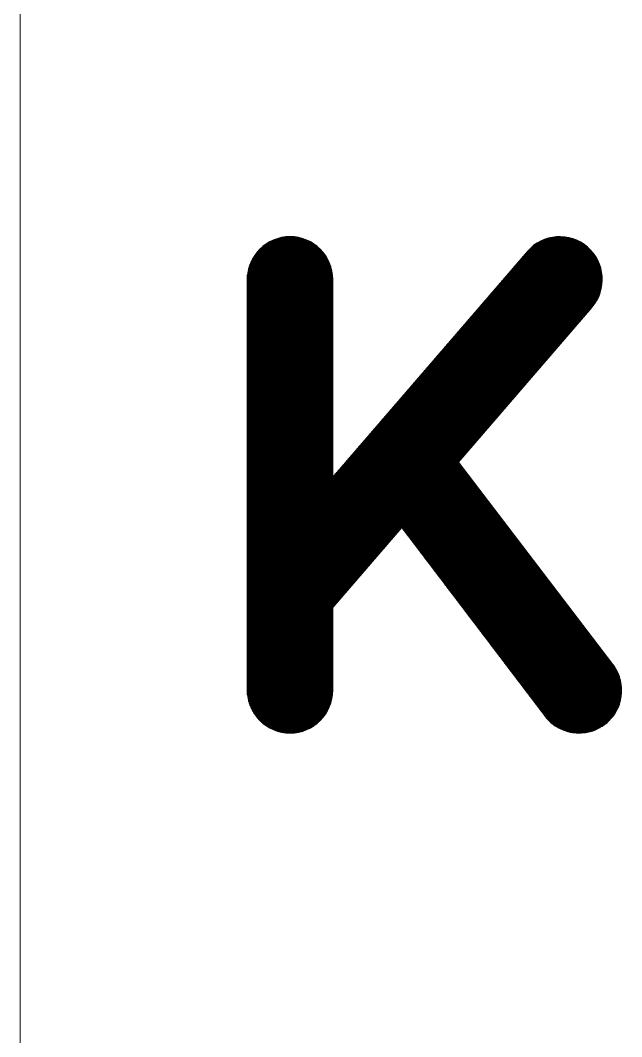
# Model space of a CAD drawing. Header units: inches. Extents: x 947 to 1788, y 0 to 594.
# Drawn here: x 1613.54 to 1621.61, y 95.41 to 109.04 of the extents above; entities that cross this region are included whole.
import ezdxf

# ---------------------------------------------------------------- set-up
doc = ezdxf.new("R2010")
doc.units = ezdxf.units.IN
doc.header["$MEASUREMENT"] = 0
doc.layers.add('BG 0 -1', color=7, linetype='Continuous')
doc.layers.add('BG ÇÑ±¹Áö¿ª³\xad¹æ±â¼úÁÖ½ÄÈ¸»ç CI', color=7, linetype='Continuous')

msp = doc.modelspace()

# ---------------------------------------------------------------- linework, layer by layer
at = {"layer": 'BG 0 -1', "color": 7, "linetype": 'Continuous', "lineweight": 9}
msp.add_line((1613.543, 210.377), (1613.543, 18.107), dxfattribs=at)
at = {"layer": 'BG ÇÑ±¹Áö¿ª³\xad¹æ±â¼úÁÖ½ÄÈ¸»ç CI', "color": 242, "linetype": 'Continuous', "lineweight": 25, "true_color": 0xd51c29}
for p, q in [((1616.854, 99.571), (1616.854, 106.046)), ((1616.864, 106.052), (1617.461, 106.052)), ((1616.871, 99.561), (1616.871, 106.056)), ((1616.889, 99.551), (1616.889, 106.066)), ((1616.894, 106.069), (1617.43, 106.069)), ((1616.906, 99.542), (1616.906, 106.075)), ((1616.923, 99.534), (1616.923, 106.083)), ((1616.93, 106.086), (1617.395, 106.086)), ((1616.941, 99.526), (1616.941, 106.091)), ((1616.958, 99.519), (1616.958, 106.098)), ((1616.974, 106.104), (1617.351, 106.104)), ((1616.975, 99.513), (1616.975, 106.104)), ((1616.993, 99.507), (1616.993, 106.11)), ((1617.01, 99.502), (1617.01, 106.115)), ((1617.027, 99.497), (1617.027, 106.12)), ((1617.034, 106.121), (1617.29, 106.121)), ((1617.045, 99.493), (1617.045, 106.124)), ((1617.062, 99.49), (1617.062, 106.127)), ((1617.08, 99.487), (1617.08, 106.13)), ((1617.097, 99.485), (1617.097, 106.132)), ((1617.114, 99.483), (1617.114, 106.134)), ((1617.132, 99.482), (1617.132, 106.135)), ((1617.149, 99.481), (1617.149, 106.136)), ((1617.166, 99.481), (1617.166, 106.136)), ((1617.184, 99.482), (1617.184, 106.135)), ((1617.201, 99.483), (1617.201, 106.134)), ((1617.218, 99.484), (1617.218, 106.133)), ((1617.236, 99.486), (1617.236, 106.131)), ((1617.253, 99.489), (1617.253, 106.128)), ((1617.271, 99.492), (1617.271, 106.125)), ((1617.288, 99.495), (1617.288, 106.122)), ((1617.305, 99.499), (1617.305, 106.118)), ((1617.323, 99.504), (1617.323, 106.113)), ((1617.34, 99.51), (1617.34, 106.107)), ((1617.357, 99.516), (1617.357, 106.101)), ((1617.375, 99.522), (1617.375, 106.095)), ((1617.392, 99.53), (1617.392, 106.088)), ((1617.409, 99.537), (1617.409, 106.08)), ((1617.427, 99.546), (1617.427, 106.071)), ((1617.444, 99.556), (1617.444, 106.061)), ((1617.462, 99.566), (1617.462, 106.051)), ((1620.466, 104.325), (1620.466, 106.042)), ((1620.481, 106.052), (1621.078, 106.052)), ((1620.483, 104.345), (1620.483, 106.053)), ((1620.5, 104.365), (1620.5, 106.063)), ((1620.511, 106.069), (1621.047, 106.069)), ((1620.518, 104.385), (1620.518, 106.072)), ((1620.535, 104.405), (1620.535, 106.081)), ((1620.547, 106.086), (1621.012, 106.086)), ((1620.552, 104.425), (1620.552, 106.089)), ((1620.57, 104.446), (1620.57, 106.096)), ((1620.587, 104.466), (1620.587, 106.102)), ((1620.591, 106.104), (1620.968, 106.104)), ((1620.605, 104.486), (1620.605, 106.108)), ((1620.622, 104.506), (1620.622, 106.114)), ((1620.639, 104.526), (1620.639, 106.118)), ((1620.651, 106.121), (1620.908, 106.121)), ((1620.657, 104.546), (1620.657, 106.122)), ((1620.674, 104.566), (1620.674, 106.126)), ((1620.691, 104.586), (1620.691, 106.129)), ((1620.709, 104.606), (1620.709, 106.131)), ((1620.726, 104.626), (1620.726, 106.133)), ((1620.743, 104.647), (1620.743, 106.135)), ((1620.761, 104.667), (1620.761, 106.135)), ((1620.778, 104.687), (1620.778, 106.136)), ((1620.796, 104.707), (1620.796, 106.136)), ((1620.813, 104.727), (1620.813, 106.135)), ((1620.83, 104.747), (1620.83, 106.133)), ((1620.848, 104.767), (1620.848, 106.132)), ((1620.865, 104.787), (1620.865, 106.129)), ((1620.882, 104.807), (1620.882, 106.126)), ((1620.9, 104.827), (1620.9, 106.123)), ((1620.917, 104.848), (1620.917, 106.119)), ((1620.934, 104.868), (1620.934, 106.114)), ((1620.952, 104.888), (1620.952, 106.109)), ((1620.969, 104.908), (1620.969, 106.103)), ((1620.987, 104.928), (1620.987, 106.097)), ((1621.004, 104.948), (1621.004, 106.09)), ((1621.021, 104.968), (1621.021, 106.082)), ((1621.039, 104.988), (1621.039, 106.074)), ((1621.056, 105.008), (1621.056, 106.064)), ((1621.073, 105.028), (1621.073, 106.054)), ((1621.091, 105.049), (1621.091, 106.044)), ((1616.709, 105.913), (1617.615, 105.913)), ((1616.715, 99.697), (1616.715, 105.92)), ((1616.723, 105.93), (1617.602, 105.93)), ((1616.732, 99.676), (1616.732, 105.941)), ((1616.738, 105.948), (1617.586, 105.948)), ((1616.75, 99.657), (1616.75, 105.96)), ((1616.754, 105.965), (1617.57, 105.965)), ((1616.767, 99.64), (1616.767, 105.977)), ((1616.772, 105.982), (1617.552, 105.982)), ((1616.784, 99.624), (1616.784, 105.993)), ((1616.792, 106), (1617.533, 106)), ((1616.802, 99.609), (1616.802, 106.008)), ((1616.813, 106.017), (1617.511, 106.017)), ((1616.819, 99.596), (1616.819, 106.021)), ((1616.836, 99.583), (1616.836, 106.034)), ((1616.837, 106.034), (1617.487, 106.034)), ((1617.479, 99.577), (1617.479, 106.04)), ((1617.496, 99.589), (1617.496, 106.028)), ((1617.514, 99.602), (1617.514, 106.015)), ((1617.531, 99.616), (1617.531, 106.001)), ((1617.548, 99.631), (1617.548, 105.986)), ((1617.566, 99.648), (1617.566, 105.969)), ((1617.583, 99.666), (1617.583, 105.951)), ((1617.601, 99.686), (1617.601, 105.931)), ((1617.618, 99.707), (1617.618, 105.91)), ((1620.346, 105.938), (1617.734, 102.914)), ((1620.325, 105.913), (1621.233, 105.913)), ((1620.327, 104.164), (1620.327, 105.915)), ((1620.34, 105.93), (1621.219, 105.93)), ((1620.344, 104.184), (1620.344, 105.935)), ((1620.355, 105.948), (1621.204, 105.948)), ((1620.361, 104.204), (1620.361, 105.954)), ((1620.372, 105.965), (1621.187, 105.965)), ((1620.379, 104.224), (1620.379, 105.972)), ((1620.389, 105.982), (1621.169, 105.982)), ((1620.396, 104.244), (1620.396, 105.988)), ((1620.409, 106), (1621.15, 106)), ((1620.414, 104.265), (1620.414, 106.003)), ((1620.43, 106.017), (1621.128, 106.017)), ((1620.431, 104.285), (1620.431, 106.017)), ((1620.448, 104.305), (1620.448, 106.03)), ((1620.454, 106.034), (1621.105, 106.034)), ((1621.108, 105.069), (1621.108, 106.032)), ((1621.126, 105.089), (1621.126, 106.019)), ((1621.143, 105.109), (1621.143, 106.006)), ((1621.16, 105.129), (1621.16, 105.991)), ((1621.178, 105.149), (1621.178, 105.975)), ((1621.195, 105.169), (1621.195, 105.957)), ((1621.212, 105.189), (1621.212, 105.938)), ((1621.23, 105.21), (1621.23, 105.917)), ((1616.628, 99.848), (1616.628, 105.769)), ((1616.63, 105.774), (1617.694, 105.774)), ((1616.637, 105.791), (1617.687, 105.791)), ((1616.645, 105.809), (1617.679, 105.809)), ((1616.645, 99.808), (1616.645, 105.809)), ((1616.654, 105.826), (1617.671, 105.826)), ((1616.663, 105.843), (1617.661, 105.843)), ((1616.663, 99.774), (1616.663, 105.843)), ((1616.673, 105.861), (1617.651, 105.861)), ((1616.68, 99.745), (1616.68, 105.872)), ((1616.684, 105.878), (1617.64, 105.878)), ((1616.696, 105.895), (1617.628, 105.895)), ((1616.698, 99.72), (1616.698, 105.898)), ((1617.635, 99.732), (1617.635, 105.886)), ((1617.653, 99.759), (1617.653, 105.858)), ((1617.67, 99.79), (1617.67, 105.827)), ((1617.687, 99.826), (1617.687, 105.791)), ((1620.205, 105.774), (1621.312, 105.774)), ((1620.205, 104.023), (1620.205, 105.774)), ((1620.22, 105.791), (1621.304, 105.791)), ((1620.223, 104.043), (1620.223, 105.794)), ((1620.235, 105.809), (1621.297, 105.809)), ((1620.24, 104.064), (1620.24, 105.814)), ((1620.25, 105.826), (1621.288, 105.826)), ((1620.257, 104.084), (1620.257, 105.834)), ((1620.265, 105.843), (1621.279, 105.843)), ((1620.275, 104.104), (1620.275, 105.854)), ((1620.28, 105.861), (1621.268, 105.861)), ((1620.292, 104.124), (1620.292, 105.875)), ((1620.295, 105.878), (1621.257, 105.878)), ((1620.309, 104.144), (1620.309, 105.895)), ((1620.31, 105.895), (1621.246, 105.895)), ((1621.247, 105.234), (1621.247, 105.893)), ((1621.264, 105.26), (1621.264, 105.867)), ((1621.282, 105.289), (1621.282, 105.838)), ((1621.299, 105.324), (1621.299, 105.803)), ((1616.594, 105.635), (1617.73, 105.635)), ((1616.597, 105.652), (1617.727, 105.652)), ((1616.6, 105.67), (1617.724, 105.67)), ((1616.603, 105.687), (1617.721, 105.687)), ((1616.608, 105.704), (1617.717, 105.704)), ((1616.611, 99.901), (1616.611, 105.716)), ((1616.612, 105.722), (1617.712, 105.722)), ((1616.618, 105.739), (1617.707, 105.739)), ((1616.624, 105.757), (1617.701, 105.757)), ((1617.705, 99.871), (1617.705, 105.746)), ((1617.722, 99.935), (1617.722, 105.682)), ((1620.084, 103.883), (1620.084, 105.633)), ((1620.085, 105.635), (1621.347, 105.635)), ((1620.1, 105.652), (1621.345, 105.652)), ((1620.101, 103.903), (1620.101, 105.653)), ((1620.115, 105.67), (1621.342, 105.67)), ((1620.118, 103.923), (1620.118, 105.674)), ((1620.13, 105.687), (1621.338, 105.687)), ((1620.136, 103.943), (1620.136, 105.694)), ((1620.145, 105.704), (1621.334, 105.704)), ((1620.153, 103.963), (1620.153, 105.714)), ((1620.16, 105.722), (1621.329, 105.722)), ((1620.17, 103.983), (1620.17, 105.734)), ((1620.175, 105.739), (1621.324, 105.739)), ((1620.188, 104.003), (1620.188, 105.754)), ((1620.19, 105.757), (1621.318, 105.757)), ((1621.317, 105.366), (1621.317, 105.761)), ((1621.334, 105.422), (1621.334, 105.705)), ((1616.59, 105.583), (1617.734, 105.583)), ((1616.59, 105.566), (1617.734, 105.566)), ((1616.59, 105.564), (1616.59, 100.054)), ((1616.59, 105.548), (1617.734, 105.548)), ((1616.59, 105.531), (1617.734, 105.531)), ((1616.59, 105.513), (1617.734, 105.513)), ((1616.59, 105.496), (1617.734, 105.496)), ((1616.591, 105.6), (1617.733, 105.6)), ((1616.593, 99.991), (1616.593, 105.626)), ((1616.593, 105.618), (1617.732, 105.618)), ((1617.734, 102.914), (1617.734, 105.564)), ((1619.965, 105.496), (1621.348, 105.496)), ((1619.979, 103.762), (1619.979, 105.513)), ((1619.98, 105.513), (1621.35, 105.513)), ((1619.995, 105.531), (1621.351, 105.531)), ((1619.997, 103.782), (1619.997, 105.533)), ((1620.01, 105.548), (1621.351, 105.548)), ((1620.014, 103.802), (1620.014, 105.553)), ((1620.025, 105.566), (1621.352, 105.566)), ((1620.032, 103.822), (1620.032, 105.573)), ((1620.04, 105.583), (1621.351, 105.583)), ((1620.049, 103.842), (1620.049, 105.593)), ((1620.055, 105.6), (1621.351, 105.6)), ((1620.066, 103.863), (1620.066, 105.613)), ((1620.07, 105.618), (1621.349, 105.618)), ((1621.351, 105.54), (1621.351, 105.587)), ((1616.59, 105.479), (1617.734, 105.479)), ((1616.59, 105.461), (1617.734, 105.461)), ((1616.59, 105.444), (1617.734, 105.444)), ((1616.59, 105.427), (1617.734, 105.427)), ((1616.59, 105.409), (1617.734, 105.409)), ((1616.59, 105.392), (1617.734, 105.392)), ((1616.59, 105.375), (1617.734, 105.375)), ((1619.858, 103.621), (1619.858, 105.372)), ((1619.86, 105.375), (1621.32, 105.375)), ((1619.875, 105.392), (1621.325, 105.392)), ((1619.875, 103.641), (1619.875, 105.392)), ((1619.89, 105.409), (1621.331, 105.409)), ((1619.893, 103.662), (1619.893, 105.412)), ((1619.905, 105.427), (1621.335, 105.427)), ((1619.91, 103.682), (1619.91, 105.432)), ((1619.92, 105.444), (1621.339, 105.444)), ((1619.927, 103.702), (1619.927, 105.452)), ((1619.935, 105.461), (1621.343, 105.461)), ((1619.945, 103.722), (1619.945, 105.473)), ((1619.95, 105.479), (1621.345, 105.479)), ((1619.962, 103.742), (1619.962, 105.493)), ((1616.59, 105.357), (1617.734, 105.357)), ((1616.59, 105.34), (1617.734, 105.34)), ((1616.59, 105.322), (1617.734, 105.322)), ((1616.59, 105.305), (1617.734, 105.305)), ((1616.59, 105.288), (1617.734, 105.288)), ((1616.59, 105.27), (1617.734, 105.27)), ((1616.59, 105.253), (1617.734, 105.253)), ((1616.59, 105.236), (1617.734, 105.236)), ((1619.736, 103.481), (1619.736, 105.231)), ((1619.74, 105.236), (1621.248, 105.236)), ((1619.754, 103.501), (1619.754, 105.251)), ((1619.755, 105.253), (1621.26, 105.253)), ((1619.77, 105.27), (1621.271, 105.27)), ((1619.771, 103.521), (1619.771, 105.272)), ((1619.785, 105.288), (1621.281, 105.288)), ((1619.788, 103.541), (1619.788, 105.292)), ((1619.8, 105.305), (1621.29, 105.305)), ((1619.806, 103.561), (1619.806, 105.312)), ((1619.815, 105.322), (1621.298, 105.322)), ((1619.823, 103.581), (1619.823, 105.332)), ((1619.83, 105.34), (1621.306, 105.34)), ((1619.841, 103.601), (1619.841, 105.352)), ((1619.845, 105.357), (1621.313, 105.357)), ((1616.59, 105.218), (1617.734, 105.218)), ((1616.59, 105.201), (1617.734, 105.201)), ((1616.59, 105.184), (1617.734, 105.184)), ((1616.59, 105.166), (1617.734, 105.166)), ((1616.59, 105.149), (1617.734, 105.149)), ((1616.59, 105.131), (1617.734, 105.131)), ((1616.59, 105.114), (1617.734, 105.114)), ((1616.59, 105.097), (1617.734, 105.097)), ((1619.42, 103.114), (1621.213, 105.189)), ((1619.615, 103.34), (1619.615, 105.091)), ((1619.62, 105.097), (1621.132, 105.097)), ((1619.632, 103.36), (1619.632, 105.111)), ((1619.635, 105.114), (1621.147, 105.114)), ((1619.65, 105.131), (1621.162, 105.131)), ((1619.65, 103.38), (1619.65, 105.131)), ((1619.665, 105.149), (1621.177, 105.149)), ((1619.667, 103.4), (1619.667, 105.151)), ((1619.68, 105.166), (1621.192, 105.166)), ((1619.684, 103.42), (1619.684, 105.171)), ((1619.695, 105.184), (1621.207, 105.184)), ((1619.702, 103.44), (1619.702, 105.191)), ((1619.71, 105.201), (1621.222, 105.201)), ((1619.719, 103.461), (1619.719, 105.211)), ((1619.725, 105.218), (1621.236, 105.218)), ((1616.59, 105.079), (1617.734, 105.079)), ((1616.59, 105.062), (1617.734, 105.062)), ((1616.59, 105.045), (1617.734, 105.045)), ((1616.59, 105.027), (1617.734, 105.027)), ((1616.59, 105.01), (1617.734, 105.01)), ((1616.59, 104.993), (1617.734, 104.993)), ((1616.59, 104.975), (1617.734, 104.975)), ((1616.59, 104.958), (1617.734, 104.958)), ((1619.493, 103.199), (1619.493, 104.95)), ((1619.5, 104.958), (1621.012, 104.958)), ((1619.511, 103.219), (1619.511, 104.97)), ((1619.515, 104.975), (1621.027, 104.975)), ((1619.528, 103.239), (1619.528, 104.99)), ((1619.53, 104.993), (1621.042, 104.993)), ((1619.545, 105.01), (1621.057, 105.01)), ((1619.545, 103.26), (1619.545, 105.01)), ((1619.56, 105.027), (1621.072, 105.027)), ((1619.563, 103.28), (1619.563, 105.03)), ((1619.575, 105.045), (1621.087, 105.045)), ((1619.58, 103.3), (1619.58, 105.05)), ((1619.59, 105.062), (1621.102, 105.062)), ((1619.597, 103.32), (1619.597, 105.071)), ((1619.605, 105.079), (1621.117, 105.079)), ((1616.59, 104.94), (1617.734, 104.94)), ((1616.59, 104.923), (1617.734, 104.923)), ((1616.59, 104.906), (1617.734, 104.906)), ((1616.59, 104.888), (1617.734, 104.888)), ((1616.59, 104.871), (1617.734, 104.871)), ((1616.59, 104.854), (1617.734, 104.854)), ((1616.59, 104.836), (1617.734, 104.836)), ((1616.59, 104.819), (1617.734, 104.819)), ((1619.38, 104.819), (1620.892, 104.819)), ((1619.389, 101.279), (1619.389, 104.829)), ((1619.395, 104.836), (1620.907, 104.836)), ((1619.406, 101.256), (1619.406, 104.849)), ((1619.41, 104.854), (1620.922, 104.854)), ((1619.424, 103.119), (1619.424, 104.87)), ((1619.425, 104.871), (1620.937, 104.871)), ((1619.44, 104.888), (1620.952, 104.888)), ((1619.441, 103.139), (1619.441, 104.89)), ((1619.455, 104.906), (1620.967, 104.906)), ((1619.459, 103.159), (1619.459, 104.91)), ((1619.47, 104.923), (1620.982, 104.923)), ((1619.476, 103.179), (1619.476, 104.93)), ((1619.485, 104.94), (1620.997, 104.94)), ((1616.59, 104.801), (1617.734, 104.801)), ((1616.59, 104.784), (1617.734, 104.784)), ((1616.59, 104.767), (1617.734, 104.767)), ((1616.59, 104.749), (1617.734, 104.749)), ((1616.59, 104.732), (1617.734, 104.732)), ((1616.59, 104.715), (1617.734, 104.715)), ((1616.59, 104.697), (1617.734, 104.697)), ((1616.59, 104.68), (1617.734, 104.68)), ((1619.26, 104.68), (1620.772, 104.68)), ((1619.267, 101.438), (1619.267, 104.689)), ((1619.275, 104.697), (1620.787, 104.697)), ((1619.285, 101.416), (1619.285, 104.709)), ((1619.29, 104.715), (1620.802, 104.715)), ((1619.302, 101.393), (1619.302, 104.729)), ((1619.305, 104.732), (1620.817, 104.732)), ((1619.32, 104.749), (1620.832, 104.749)), ((1619.32, 101.37), (1619.32, 104.749)), ((1619.335, 104.767), (1620.847, 104.767)), ((1619.337, 101.347), (1619.337, 104.769)), ((1619.35, 104.784), (1620.862, 104.784)), ((1619.354, 101.324), (1619.354, 104.789)), ((1619.365, 104.801), (1620.877, 104.801)), ((1619.372, 101.301), (1619.372, 104.809)), ((1616.59, 104.663), (1617.734, 104.663)), ((1616.59, 104.645), (1617.734, 104.645)), ((1616.59, 104.628), (1617.734, 104.628)), ((1616.59, 104.61), (1617.734, 104.61)), ((1616.59, 104.593), (1617.734, 104.593)), ((1616.59, 104.576), (1617.734, 104.576)), ((1616.59, 104.558), (1617.734, 104.558)), ((1616.59, 104.541), (1617.734, 104.541)), ((1619.14, 104.541), (1620.652, 104.541)), ((1619.146, 101.598), (1619.146, 104.548)), ((1619.155, 104.558), (1620.667, 104.558)), ((1619.163, 101.576), (1619.163, 104.568)), ((1619.17, 104.576), (1620.682, 104.576)), ((1619.181, 101.553), (1619.181, 104.588)), ((1619.185, 104.593), (1620.697, 104.593)), ((1619.198, 101.53), (1619.198, 104.608)), ((1619.2, 104.61), (1620.712, 104.61)), ((1619.215, 104.628), (1620.727, 104.628)), ((1619.215, 101.507), (1619.215, 104.628)), ((1619.23, 104.645), (1620.742, 104.645)), ((1619.233, 101.484), (1619.233, 104.648)), ((1619.245, 104.663), (1620.757, 104.663)), ((1619.25, 101.461), (1619.25, 104.669)), ((1616.59, 104.524), (1617.734, 104.524)), ((1616.59, 104.506), (1617.734, 104.506)), ((1616.59, 104.489), (1617.734, 104.489)), ((1616.59, 104.472), (1617.734, 104.472)), ((1616.59, 104.454), (1617.734, 104.454)), ((1616.59, 104.437), (1617.734, 104.437)), ((1616.59, 104.419), (1617.734, 104.419)), ((1619.024, 101.758), (1619.024, 104.407)), ((1619.035, 104.419), (1620.547, 104.419)), ((1619.042, 101.735), (1619.042, 104.427)), ((1619.05, 104.437), (1620.562, 104.437)), ((1619.059, 101.713), (1619.059, 104.447)), ((1619.065, 104.454), (1620.577, 104.454)), ((1619.076, 101.69), (1619.076, 104.468)), ((1619.08, 104.472), (1620.592, 104.472)), ((1619.094, 101.667), (1619.094, 104.488)), ((1619.095, 104.489), (1620.607, 104.489)), ((1619.11, 104.506), (1620.622, 104.506)), ((1619.111, 101.644), (1619.111, 104.508)), ((1619.125, 104.524), (1620.637, 104.524)), ((1619.129, 101.621), (1619.129, 104.528)), ((1616.59, 104.402), (1617.734, 104.402)), ((1616.59, 104.385), (1617.734, 104.385)), ((1616.59, 104.367), (1617.734, 104.367)), ((1616.59, 104.35), (1617.734, 104.35)), ((1616.59, 104.333), (1617.734, 104.333)), ((1616.59, 104.315), (1617.734, 104.315)), ((1616.59, 104.298), (1617.734, 104.298)), ((1616.59, 104.281), (1617.734, 104.281)), ((1618.915, 104.281), (1620.427, 104.281)), ((1618.92, 101.895), (1618.92, 104.287)), ((1618.93, 104.298), (1620.442, 104.298)), ((1618.938, 101.872), (1618.938, 104.307)), ((1618.945, 104.315), (1620.457, 104.315)), ((1618.955, 101.85), (1618.955, 104.327)), ((1618.96, 104.333), (1620.472, 104.333)), ((1618.972, 101.827), (1618.972, 104.347)), ((1618.975, 104.35), (1620.487, 104.35)), ((1618.99, 104.367), (1620.502, 104.367)), ((1618.99, 101.804), (1618.99, 104.367)), ((1619.005, 104.385), (1620.517, 104.385)), ((1619.007, 101.781), (1619.007, 104.387)), ((1619.02, 104.402), (1620.532, 104.402)), ((1616.59, 104.263), (1617.734, 104.263)), ((1616.59, 104.246), (1617.734, 104.246)), ((1616.59, 104.228), (1617.734, 104.228)), ((1616.59, 104.211), (1617.734, 104.211)), ((1616.59, 104.194), (1617.734, 104.194)), ((1616.59, 104.176), (1617.734, 104.176)), ((1616.59, 104.159), (1617.734, 104.159)), ((1616.59, 104.142), (1617.734, 104.142)), ((1618.795, 104.142), (1620.307, 104.142)), ((1618.799, 102.055), (1618.799, 104.146)), ((1618.81, 104.159), (1620.322, 104.159)), ((1618.816, 102.032), (1618.816, 104.166)), ((1618.825, 104.176), (1620.337, 104.176)), ((1618.833, 102.009), (1618.833, 104.186)), ((1618.84, 104.194), (1620.352, 104.194)), ((1618.851, 101.987), (1618.851, 104.206)), ((1618.855, 104.211), (1620.367, 104.211)), ((1618.868, 101.964), (1618.868, 104.226)), ((1618.87, 104.228), (1620.382, 104.228)), ((1618.885, 104.246), (1620.397, 104.246)), ((1618.885, 101.941), (1618.885, 104.246)), ((1618.9, 104.263), (1620.412, 104.263)), ((1618.903, 101.918), (1618.903, 104.267)), ((1616.59, 104.124), (1617.734, 104.124)), ((1616.59, 104.107), (1617.734, 104.107)), ((1616.59, 104.09), (1617.734, 104.09)), ((1616.59, 104.072), (1617.734, 104.072)), ((1616.59, 104.055), (1617.734, 104.055)), ((1616.59, 104.037), (1617.734, 104.037)), ((1616.59, 104.02), (1617.734, 104.02)), ((1616.59, 104.003), (1617.734, 104.003)), ((1618.675, 104.003), (1620.187, 104.003)), ((1618.677, 102.215), (1618.677, 104.005)), ((1618.69, 104.02), (1620.202, 104.02)), ((1618.694, 102.192), (1618.694, 104.025)), ((1618.705, 104.037), (1620.217, 104.037)), ((1618.712, 102.169), (1618.712, 104.045)), ((1618.72, 104.055), (1620.232, 104.055)), ((1618.729, 102.146), (1618.729, 104.065)), ((1618.735, 104.072), (1620.247, 104.072)), ((1618.747, 102.124), (1618.747, 104.086)), ((1618.75, 104.09), (1620.262, 104.09)), ((1618.764, 102.101), (1618.764, 104.106)), ((1618.765, 104.107), (1620.277, 104.107)), ((1618.78, 104.124), (1620.292, 104.124)), ((1618.781, 102.078), (1618.781, 104.126)), ((1616.59, 103.985), (1617.734, 103.985)), ((1616.59, 103.968), (1617.734, 103.968)), ((1616.59, 103.951), (1617.734, 103.951)), ((1616.59, 103.933), (1617.734, 103.933)), ((1616.59, 103.916), (1617.734, 103.916)), ((1616.59, 103.899), (1617.734, 103.899)), ((1616.59, 103.881), (1617.734, 103.881)), ((1616.59, 103.864), (1617.734, 103.864)), ((1618.555, 103.864), (1620.067, 103.864)), ((1618.556, 102.114), (1618.556, 103.864)), ((1618.57, 103.881), (1620.082, 103.881)), ((1618.573, 102.134), (1618.573, 103.885)), ((1618.585, 103.899), (1620.097, 103.899)), ((1618.59, 102.154), (1618.59, 103.905)), ((1618.6, 103.916), (1620.112, 103.916)), ((1618.608, 102.174), (1618.608, 103.925)), ((1618.615, 103.933), (1620.127, 103.933)), ((1618.625, 102.194), (1618.625, 103.945)), ((1618.63, 103.951), (1620.142, 103.951)), ((1618.642, 102.214), (1618.642, 103.965)), ((1618.645, 103.968), (1620.157, 103.968)), ((1618.66, 103.985), (1620.172, 103.985)), ((1618.66, 102.234), (1618.66, 103.985)), ((1616.59, 103.846), (1617.734, 103.846)), ((1616.59, 103.829), (1617.734, 103.829)), ((1616.59, 103.812), (1617.734, 103.812)), ((1616.59, 103.794), (1617.734, 103.794)), ((1616.59, 103.777), (1617.734, 103.777)), ((1616.59, 103.76), (1617.734, 103.76)), ((1616.59, 103.742), (1617.734, 103.742)), ((1616.59, 103.725), (1617.734, 103.725)), ((1618.434, 101.973), (1618.434, 103.724)), ((1618.435, 103.725), (1619.947, 103.725)), ((1618.45, 103.742), (1619.962, 103.742)), ((1618.451, 101.993), (1618.451, 103.744)), ((1618.465, 103.76), (1619.977, 103.76)), ((1618.469, 102.013), (1618.469, 103.764)), ((1618.48, 103.777), (1619.992, 103.777)), ((1618.486, 102.033), (1618.486, 103.784)), ((1618.495, 103.794), (1620.007, 103.794)), ((1618.503, 102.053), (1618.503, 103.804)), ((1618.51, 103.812), (1620.022, 103.812)), ((1618.521, 102.074), (1618.521, 103.824)), ((1618.525, 103.829), (1620.037, 103.829)), ((1618.538, 102.094), (1618.538, 103.844)), ((1618.54, 103.846), (1620.052, 103.846)), ((1616.59, 103.708), (1617.734, 103.708)), ((1616.59, 103.69), (1617.734, 103.69)), ((1616.59, 103.673), (1617.734, 103.673)), ((1616.59, 103.655), (1617.734, 103.655)), ((1616.59, 103.638), (1617.734, 103.638)), ((1616.59, 103.621), (1617.734, 103.621)), ((1616.59, 103.603), (1617.734, 103.603)), ((1618.33, 103.603), (1619.842, 103.603)), ((1618.33, 101.852), (1618.33, 103.603)), ((1618.345, 103.621), (1619.857, 103.621)), ((1618.347, 101.873), (1618.347, 103.623)), ((1618.36, 103.638), (1619.872, 103.638)), ((1618.365, 101.893), (1618.365, 103.643)), ((1618.375, 103.655), (1619.887, 103.655)), ((1618.382, 101.913), (1618.382, 103.663)), ((1618.39, 103.673), (1619.902, 103.673)), ((1618.399, 101.933), (1618.399, 103.684)), ((1618.405, 103.69), (1619.917, 103.69)), ((1618.417, 101.953), (1618.417, 103.704)), ((1618.42, 103.708), (1619.932, 103.708)), ((1616.59, 103.586), (1617.734, 103.586)), ((1616.59, 103.569), (1617.734, 103.569)), ((1616.59, 103.551), (1617.734, 103.551)), ((1616.59, 103.534), (1617.734, 103.534)), ((1616.59, 103.517), (1617.734, 103.517)), ((1616.59, 103.499), (1617.734, 103.499)), ((1616.59, 103.482), (1617.734, 103.482)), ((1616.59, 103.464), (1617.734, 103.464)), ((1618.208, 101.712), (1618.208, 103.462)), ((1618.21, 103.464), (1619.722, 103.464)), ((1618.225, 103.482), (1619.737, 103.482)), ((1618.226, 101.732), (1618.226, 103.483)), ((1618.24, 103.499), (1619.752, 103.499)), ((1618.243, 101.752), (1618.243, 103.503)), ((1618.255, 103.517), (1619.767, 103.517)), ((1618.26, 101.772), (1618.26, 103.523)), ((1618.27, 103.534), (1619.782, 103.534)), ((1618.278, 101.792), (1618.278, 103.543)), ((1618.285, 103.551), (1619.797, 103.551)), ((1618.295, 101.812), (1618.295, 103.563)), ((1618.3, 103.569), (1619.812, 103.569)), ((1618.312, 101.832), (1618.312, 103.583)), ((1618.315, 103.586), (1619.827, 103.586)), ((1616.59, 103.447), (1617.734, 103.447)), ((1616.59, 103.43), (1617.734, 103.43)), ((1616.59, 103.412), (1617.734, 103.412)), ((1616.59, 103.395), (1617.734, 103.395)), ((1616.59, 103.378), (1617.734, 103.378)), ((1616.59, 103.36), (1617.734, 103.36)), ((1616.59, 103.343), (1617.734, 103.343)), ((1616.59, 103.326), (1617.734, 103.326)), ((1618.087, 101.571), (1618.087, 103.322)), ((1618.09, 103.326), (1619.602, 103.326)), ((1618.104, 101.591), (1618.104, 103.342)), ((1618.105, 103.343), (1619.617, 103.343)), ((1618.12, 103.36), (1619.632, 103.36)), ((1618.121, 101.611), (1618.121, 103.362)), ((1618.135, 103.378), (1619.647, 103.378)), ((1618.139, 101.631), (1618.139, 103.382)), ((1618.15, 103.395), (1619.662, 103.395)), ((1618.156, 101.651), (1618.156, 103.402)), ((1618.165, 103.412), (1619.677, 103.412)), ((1618.174, 101.672), (1618.174, 103.422)), ((1618.18, 103.43), (1619.692, 103.43)), ((1618.191, 101.692), (1618.191, 103.442)), ((1618.195, 103.447), (1619.707, 103.447)), ((1616.59, 103.308), (1617.734, 103.308)), ((1616.59, 103.291), (1617.734, 103.291)), ((1616.59, 103.273), (1617.734, 103.273)), ((1616.59, 103.256), (1617.734, 103.256)), ((1616.59, 103.239), (1617.734, 103.239)), ((1616.59, 103.221), (1617.734, 103.221)), ((1616.59, 103.204), (1617.734, 103.204)), ((1616.59, 103.187), (1617.734, 103.187)), ((1617.965, 101.43), (1617.965, 103.181)), ((1617.97, 103.187), (1619.482, 103.187)), ((1617.983, 101.45), (1617.983, 103.201)), ((1617.985, 103.204), (1619.497, 103.204)), ((1618, 103.221), (1619.512, 103.221)), ((1618, 101.471), (1618, 103.221)), ((1618.015, 103.239), (1619.527, 103.239)), ((1618.017, 101.491), (1618.017, 103.241)), ((1618.03, 103.256), (1619.542, 103.256)), ((1618.035, 101.511), (1618.035, 103.261)), ((1618.045, 103.273), (1619.557, 103.273)), ((1618.052, 101.531), (1618.052, 103.282)), ((1618.06, 103.291), (1619.572, 103.291)), ((1618.069, 101.551), (1618.069, 103.302)), ((1618.075, 103.308), (1619.587, 103.308)), ((1616.59, 103.169), (1617.734, 103.169)), ((1616.59, 103.152), (1617.734, 103.152)), ((1616.59, 103.135), (1617.734, 103.135)), ((1616.59, 103.117), (1617.734, 103.117)), ((1616.59, 103.1), (1617.734, 103.1)), ((1616.59, 103.082), (1617.734, 103.082)), ((1616.59, 103.065), (1617.734, 103.065)), ((1616.59, 103.048), (1617.734, 103.048)), ((1617.85, 103.048), (1619.471, 103.048)), ((1617.861, 101.31), (1617.861, 103.06)), ((1617.865, 103.065), (1619.457, 103.065)), ((1617.878, 101.33), (1617.878, 103.081)), ((1617.88, 103.082), (1619.444, 103.082)), ((1617.895, 103.1), (1619.431, 103.1)), ((1617.896, 101.35), (1617.896, 103.101)), ((1617.91, 103.117), (1619.422, 103.117)), ((1617.913, 101.37), (1617.913, 103.121)), ((1617.925, 103.135), (1619.437, 103.135)), ((1617.93, 101.39), (1617.93, 103.141)), ((1617.94, 103.152), (1619.452, 103.152)), ((1617.948, 101.41), (1617.948, 103.161)), ((1617.955, 103.169), (1619.467, 103.169)), ((1621.493, 100.402), (1619.42, 103.114)), ((1619.424, 101.233), (1619.424, 103.109)), ((1619.441, 101.21), (1619.441, 103.086)), ((1619.459, 101.187), (1619.459, 103.063)), ((1616.59, 103.03), (1617.734, 103.03)), ((1616.59, 103.013), (1617.734, 103.013)), ((1616.59, 102.996), (1617.734, 102.996)), ((1616.59, 102.978), (1617.734, 102.978)), ((1616.59, 102.961), (1617.734, 102.961)), ((1616.59, 102.943), (1617.734, 102.943)), ((1616.59, 102.926), (1617.734, 102.926)), ((1616.59, 102.909), (1619.577, 102.909)), ((1617.739, 101.169), (1617.739, 102.92)), ((1617.745, 102.926), (1619.563, 102.926)), ((1617.757, 101.189), (1617.757, 102.94)), ((1617.76, 102.943), (1619.55, 102.943)), ((1617.774, 101.209), (1617.774, 102.96)), ((1617.775, 102.961), (1619.537, 102.961)), ((1617.79, 102.978), (1619.524, 102.978)), ((1617.792, 101.229), (1617.792, 102.98)), ((1617.805, 102.996), (1619.51, 102.996)), ((1617.809, 101.249), (1617.809, 103)), ((1617.82, 103.013), (1619.497, 103.013)), ((1617.826, 101.27), (1617.826, 103.02)), ((1617.835, 103.03), (1619.484, 103.03)), ((1617.844, 101.29), (1617.844, 103.04)), ((1619.476, 101.164), (1619.476, 103.041)), ((1619.493, 101.142), (1619.493, 103.018)), ((1619.511, 101.119), (1619.511, 102.995)), ((1619.528, 101.096), (1619.528, 102.973)), ((1619.545, 101.073), (1619.545, 102.95)), ((1619.563, 101.05), (1619.563, 102.927)), ((1616.59, 102.891), (1619.59, 102.891)), ((1616.59, 102.874), (1619.603, 102.874)), ((1616.59, 102.857), (1619.617, 102.857)), ((1616.59, 102.839), (1619.63, 102.839)), ((1616.59, 102.822), (1619.643, 102.822)), ((1616.59, 102.805), (1619.656, 102.805)), ((1616.59, 102.787), (1619.67, 102.787)), ((1616.59, 102.77), (1619.683, 102.77)), ((1619.58, 101.027), (1619.58, 102.904)), ((1619.597, 101.005), (1619.597, 102.882)), ((1619.615, 100.982), (1619.615, 102.859)), ((1619.632, 100.959), (1619.632, 102.836)), ((1619.65, 100.936), (1619.65, 102.814)), ((1619.667, 100.913), (1619.667, 102.791)), ((1616.59, 102.752), (1619.696, 102.752)), ((1616.59, 102.735), (1619.71, 102.735)), ((1616.59, 102.718), (1619.723, 102.718)), ((1616.59, 102.7), (1619.736, 102.7)), ((1616.59, 102.683), (1619.749, 102.683)), ((1616.59, 102.666), (1619.763, 102.666)), ((1616.59, 102.648), (1619.776, 102.648)), ((1619.684, 100.89), (1619.684, 102.768)), ((1619.702, 100.868), (1619.702, 102.745)), ((1619.719, 100.845), (1619.719, 102.723)), ((1619.736, 100.822), (1619.736, 102.7)), ((1619.754, 100.799), (1619.754, 102.677)), ((1619.771, 100.776), (1619.771, 102.655)), ((1616.59, 102.631), (1619.789, 102.631)), ((1616.59, 102.614), (1619.802, 102.614)), ((1616.59, 102.596), (1619.816, 102.596)), ((1616.59, 102.579), (1619.829, 102.579)), ((1616.59, 102.561), (1619.842, 102.561)), ((1616.59, 102.544), (1619.856, 102.544)), ((1616.59, 102.527), (1619.869, 102.527)), ((1616.59, 102.509), (1619.882, 102.509)), ((1619.788, 100.753), (1619.788, 102.632)), ((1619.806, 100.73), (1619.806, 102.609)), ((1619.823, 100.708), (1619.823, 102.586)), ((1619.841, 100.685), (1619.841, 102.564)), ((1619.858, 100.662), (1619.858, 102.541)), ((1619.875, 100.639), (1619.875, 102.518)), ((1616.59, 102.492), (1619.895, 102.492)), ((1616.59, 102.475), (1619.909, 102.475)), ((1616.59, 102.457), (1619.922, 102.457)), ((1616.59, 102.44), (1619.935, 102.44)), ((1616.59, 102.423), (1619.948, 102.423)), ((1616.59, 102.405), (1619.962, 102.405)), ((1616.59, 102.388), (1619.975, 102.388)), ((1616.59, 102.37), (1619.988, 102.37)), ((1619.893, 100.616), (1619.893, 102.496)), ((1619.91, 100.593), (1619.91, 102.473)), ((1619.927, 100.571), (1619.927, 102.45)), ((1619.945, 100.548), (1619.945, 102.427)), ((1619.962, 100.525), (1619.962, 102.405)), ((1619.979, 100.502), (1619.979, 102.382)), ((1616.59, 102.353), (1620.002, 102.353)), ((1616.59, 102.336), (1620.015, 102.336)), ((1616.59, 102.318), (1620.028, 102.318)), ((1616.59, 102.301), (1620.041, 102.301)), ((1616.59, 102.284), (1620.055, 102.284)), ((1616.59, 102.266), (1620.068, 102.266)), ((1616.59, 102.249), (1620.081, 102.249)), ((1616.59, 102.232), (1618.657, 102.232)), ((1617.734, 101.163), (1618.661, 102.236)), ((1618.661, 102.236), (1620.584, 99.707)), ((1618.665, 102.232), (1620.095, 102.232)), ((1619.997, 100.479), (1619.997, 102.359)), ((1620.014, 100.456), (1620.014, 102.337)), ((1620.032, 100.434), (1620.032, 102.314)), ((1620.049, 100.411), (1620.049, 102.291)), ((1620.066, 100.388), (1620.066, 102.268)), ((1620.084, 100.365), (1620.084, 102.246)), ((1616.59, 102.214), (1618.642, 102.214)), ((1616.59, 102.197), (1618.627, 102.197)), ((1616.59, 102.179), (1618.612, 102.179)), ((1616.59, 102.162), (1618.597, 102.162)), ((1616.59, 102.145), (1618.582, 102.145)), ((1616.59, 102.127), (1618.567, 102.127)), ((1616.59, 102.11), (1618.552, 102.11)), ((1616.59, 102.093), (1618.537, 102.093)), ((1618.678, 102.214), (1620.108, 102.214)), ((1618.691, 102.197), (1620.121, 102.197)), ((1618.704, 102.179), (1620.134, 102.179)), ((1618.717, 102.162), (1620.148, 102.162)), ((1618.731, 102.145), (1620.161, 102.145)), ((1618.744, 102.127), (1620.174, 102.127)), ((1618.757, 102.11), (1620.187, 102.11)), ((1618.77, 102.093), (1620.201, 102.093)), ((1620.101, 100.342), (1620.101, 102.223)), ((1620.118, 100.319), (1620.118, 102.2)), ((1620.136, 100.297), (1620.136, 102.178)), ((1620.153, 100.274), (1620.153, 102.155)), ((1620.17, 100.251), (1620.17, 102.132)), ((1620.188, 100.228), (1620.188, 102.11)), ((1616.59, 102.075), (1618.522, 102.075)), ((1616.59, 102.058), (1618.507, 102.058)), ((1616.59, 102.041), (1618.492, 102.041)), ((1616.59, 102.023), (1618.477, 102.023)), ((1616.59, 102.006), (1618.462, 102.006)), ((1616.59, 101.988), (1618.447, 101.988)), ((1616.59, 101.971), (1618.432, 101.971)), ((1616.59, 101.954), (1618.417, 101.954)), ((1618.783, 102.075), (1620.214, 102.075)), ((1618.797, 102.058), (1620.227, 102.058)), ((1618.81, 102.041), (1620.241, 102.041)), ((1618.823, 102.023), (1620.254, 102.023)), ((1618.836, 102.006), (1620.267, 102.006)), ((1618.849, 101.988), (1620.28, 101.988)), ((1618.863, 101.971), (1620.294, 101.971)), ((1618.876, 101.954), (1620.307, 101.954)), ((1620.205, 100.205), (1620.205, 102.087)), ((1620.223, 100.182), (1620.223, 102.064)), ((1620.24, 100.16), (1620.24, 102.041)), ((1620.257, 100.137), (1620.257, 102.019)), ((1620.275, 100.114), (1620.275, 101.996)), ((1620.292, 100.091), (1620.292, 101.973)), ((1616.59, 101.936), (1618.402, 101.936)), ((1616.59, 101.919), (1618.387, 101.919)), ((1616.59, 101.902), (1618.372, 101.902)), ((1616.59, 101.884), (1618.357, 101.884)), ((1616.59, 101.867), (1618.342, 101.867)), ((1616.59, 101.85), (1618.327, 101.85)), ((1616.59, 101.832), (1618.312, 101.832)), ((1618.889, 101.936), (1620.32, 101.936)), ((1618.902, 101.919), (1620.333, 101.919)), ((1618.915, 101.902), (1620.347, 101.902)), ((1618.929, 101.884), (1620.36, 101.884)), ((1618.942, 101.867), (1620.373, 101.867)), ((1618.955, 101.85), (1620.387, 101.85)), ((1618.968, 101.832), (1620.4, 101.832)), ((1620.309, 100.068), (1620.309, 101.951)), ((1620.327, 100.045), (1620.327, 101.928)), ((1620.344, 100.022), (1620.344, 101.905)), ((1620.361, 100), (1620.361, 101.882)), ((1620.379, 99.977), (1620.379, 101.86)), ((1620.396, 99.954), (1620.396, 101.837)), ((1616.59, 101.815), (1618.297, 101.815)), ((1616.59, 101.797), (1618.282, 101.797)), ((1616.59, 101.78), (1618.267, 101.78)), ((1616.59, 101.763), (1618.252, 101.763)), ((1616.59, 101.745), (1618.237, 101.745)), ((1616.59, 101.728), (1618.222, 101.728)), ((1616.59, 101.711), (1618.207, 101.711)), ((1616.59, 101.693), (1618.192, 101.693)), ((1618.981, 101.815), (1620.413, 101.815)), ((1618.995, 101.797), (1620.426, 101.797)), ((1619.008, 101.78), (1620.44, 101.78)), ((1619.021, 101.763), (1620.453, 101.763)), ((1619.034, 101.745), (1620.466, 101.745)), ((1619.047, 101.728), (1620.48, 101.728)), ((1619.061, 101.711), (1620.493, 101.711)), ((1619.074, 101.693), (1620.506, 101.693)), ((1620.414, 99.931), (1620.414, 101.814)), ((1620.431, 99.908), (1620.431, 101.792)), ((1620.448, 99.885), (1620.448, 101.769)), ((1620.466, 99.863), (1620.466, 101.746)), ((1620.483, 99.84), (1620.483, 101.723)), ((1620.5, 99.817), (1620.5, 101.701)), ((1616.59, 101.676), (1618.177, 101.676)), ((1616.59, 101.659), (1618.162, 101.659)), ((1616.59, 101.641), (1618.147, 101.641)), ((1616.59, 101.624), (1618.132, 101.624)), ((1616.59, 101.606), (1618.117, 101.606)), ((1616.59, 101.589), (1618.102, 101.589)), ((1616.59, 101.572), (1618.087, 101.572)), ((1616.59, 101.554), (1618.072, 101.554)), ((1619.087, 101.676), (1620.519, 101.676)), ((1619.1, 101.659), (1620.533, 101.659)), ((1619.113, 101.641), (1620.546, 101.641)), ((1619.127, 101.624), (1620.559, 101.624)), ((1619.14, 101.606), (1620.572, 101.606)), ((1619.153, 101.589), (1620.586, 101.589)), ((1619.166, 101.572), (1620.599, 101.572)), ((1619.179, 101.554), (1620.612, 101.554)), ((1620.518, 99.794), (1620.518, 101.678)), ((1620.535, 99.771), (1620.535, 101.655)), ((1620.552, 99.748), (1620.552, 101.633)), ((1620.57, 99.726), (1620.57, 101.61)), ((1620.587, 99.703), (1620.587, 101.587)), ((1620.605, 99.681), (1620.605, 101.564)), ((1616.59, 101.537), (1618.057, 101.537)), ((1616.59, 101.52), (1618.042, 101.52)), ((1616.59, 101.502), (1618.027, 101.502)), ((1616.59, 101.485), (1618.012, 101.485)), ((1616.59, 101.468), (1617.997, 101.468)), ((1616.59, 101.45), (1617.982, 101.45)), ((1616.59, 101.433), (1617.967, 101.433)), ((1616.59, 101.415), (1617.952, 101.415)), ((1619.193, 101.537), (1620.626, 101.537)), ((1619.206, 101.52), (1620.639, 101.52)), ((1619.219, 101.502), (1620.652, 101.502)), ((1619.232, 101.485), (1620.665, 101.485)), ((1619.245, 101.468), (1620.679, 101.468)), ((1619.259, 101.45), (1620.692, 101.45)), ((1619.272, 101.433), (1620.705, 101.433)), ((1619.285, 101.415), (1620.718, 101.415)), ((1620.622, 99.662), (1620.622, 101.542)), ((1620.639, 99.644), (1620.639, 101.519)), ((1620.657, 99.628), (1620.657, 101.496)), ((1620.674, 99.613), (1620.674, 101.474)), ((1620.691, 99.599), (1620.691, 101.451)), ((1620.709, 99.586), (1620.709, 101.428)), ((1616.59, 101.398), (1617.937, 101.398)), ((1616.59, 101.381), (1617.922, 101.381)), ((1616.59, 101.363), (1617.907, 101.363)), ((1616.59, 101.346), (1617.892, 101.346)), ((1616.59, 101.329), (1617.877, 101.329)), ((1616.59, 101.311), (1617.862, 101.311)), ((1616.59, 101.294), (1617.847, 101.294)), ((1616.59, 101.277), (1617.832, 101.277)), ((1619.298, 101.398), (1620.732, 101.398)), ((1619.311, 101.381), (1620.745, 101.381)), ((1619.325, 101.363), (1620.758, 101.363)), ((1619.338, 101.346), (1620.772, 101.346)), ((1619.351, 101.329), (1620.785, 101.329)), ((1619.364, 101.311), (1620.798, 101.311)), ((1619.377, 101.294), (1620.811, 101.294)), ((1619.391, 101.277), (1620.825, 101.277)), ((1620.726, 99.575), (1620.726, 101.405)), ((1620.743, 99.564), (1620.743, 101.383)), ((1620.761, 99.554), (1620.761, 101.36)), ((1620.778, 99.544), (1620.778, 101.337)), ((1620.796, 99.536), (1620.796, 101.315)), ((1620.813, 99.528), (1620.813, 101.292)), ((1616.59, 101.259), (1617.817, 101.259)), ((1616.59, 101.242), (1617.802, 101.242)), ((1616.59, 101.224), (1617.787, 101.224)), ((1616.59, 101.207), (1617.772, 101.207)), ((1616.59, 101.19), (1617.757, 101.19)), ((1616.59, 101.172), (1617.742, 101.172)), ((1616.59, 101.155), (1617.734, 101.155)), ((1616.59, 101.138), (1617.734, 101.138)), ((1617.734, 100.054), (1617.734, 101.163)), ((1619.404, 101.259), (1620.838, 101.259)), ((1619.417, 101.242), (1620.851, 101.242)), ((1619.43, 101.224), (1620.864, 101.224)), ((1619.443, 101.207), (1620.878, 101.207)), ((1619.457, 101.19), (1620.891, 101.19)), ((1619.47, 101.172), (1620.904, 101.172)), ((1619.483, 101.155), (1620.918, 101.155)), ((1619.496, 101.138), (1620.931, 101.138)), ((1620.83, 99.521), (1620.83, 101.269)), ((1620.848, 99.514), (1620.848, 101.246)), ((1620.865, 99.508), (1620.865, 101.224)), ((1620.882, 99.503), (1620.882, 101.201)), ((1620.9, 99.499), (1620.9, 101.178)), ((1620.917, 99.494), (1620.917, 101.156)), ((1616.59, 101.12), (1617.734, 101.12)), ((1616.59, 101.103), (1617.734, 101.103)), ((1616.59, 101.085), (1617.734, 101.085)), ((1616.59, 101.068), (1617.734, 101.068)), ((1616.59, 101.051), (1617.734, 101.051)), ((1616.59, 101.033), (1617.734, 101.033)), ((1616.59, 101.016), (1617.734, 101.016)), ((1616.59, 100.999), (1617.734, 100.999)), ((1619.509, 101.12), (1620.944, 101.12)), ((1619.523, 101.103), (1620.957, 101.103)), ((1619.536, 101.085), (1620.971, 101.085)), ((1619.549, 101.068), (1620.984, 101.068)), ((1619.562, 101.051), (1620.997, 101.051)), ((1619.575, 101.033), (1621.011, 101.033)), ((1619.589, 101.016), (1621.024, 101.016)), ((1619.602, 100.999), (1621.037, 100.999)), ((1620.934, 99.491), (1620.934, 101.133)), ((1620.952, 99.488), (1620.952, 101.11)), ((1620.969, 99.486), (1620.969, 101.087)), ((1620.987, 99.484), (1620.987, 101.065)), ((1621.004, 99.482), (1621.004, 101.042)), ((1621.021, 99.482), (1621.021, 101.019)), ((1616.59, 100.981), (1617.734, 100.981)), ((1616.59, 100.964), (1617.734, 100.964)), ((1616.59, 100.947), (1617.734, 100.947)), ((1616.59, 100.929), (1617.734, 100.929)), ((1616.59, 100.912), (1617.734, 100.912)), ((1616.59, 100.894), (1617.734, 100.894)), ((1616.59, 100.877), (1617.734, 100.877)), ((1619.615, 100.981), (1621.05, 100.981)), ((1619.628, 100.964), (1621.064, 100.964)), ((1619.642, 100.947), (1621.077, 100.947)), ((1619.655, 100.929), (1621.09, 100.929)), ((1619.668, 100.912), (1621.103, 100.912)), ((1619.681, 100.894), (1621.117, 100.894)), ((1619.694, 100.877), (1621.13, 100.877)), ((1621.039, 99.481), (1621.039, 100.997)), ((1621.056, 99.482), (1621.056, 100.974)), ((1621.073, 99.482), (1621.073, 100.951)), ((1621.091, 99.484), (1621.091, 100.928)), ((1621.108, 99.485), (1621.108, 100.906)), ((1621.126, 99.488), (1621.126, 100.883)), ((1616.59, 100.86), (1617.734, 100.86)), ((1616.59, 100.842), (1617.734, 100.842)), ((1616.59, 100.825), (1617.734, 100.825)), ((1616.59, 100.808), (1617.734, 100.808)), ((1616.59, 100.79), (1617.734, 100.79)), ((1616.59, 100.773), (1617.734, 100.773)), ((1616.59, 100.756), (1617.734, 100.756)), ((1616.59, 100.738), (1617.734, 100.738)), ((1619.708, 100.86), (1621.143, 100.86)), ((1619.721, 100.842), (1621.157, 100.842)), ((1619.734, 100.825), (1621.17, 100.825)), ((1619.747, 100.808), (1621.183, 100.808)), ((1619.76, 100.79), (1621.196, 100.79)), ((1619.774, 100.773), (1621.21, 100.773)), ((1619.787, 100.756), (1621.223, 100.756)), ((1619.8, 100.738), (1621.236, 100.738)), ((1621.143, 99.491), (1621.143, 100.86)), ((1621.16, 99.494), (1621.16, 100.838)), ((1621.178, 99.498), (1621.178, 100.815)), ((1621.195, 99.503), (1621.195, 100.792)), ((1621.212, 99.508), (1621.212, 100.769)), ((1621.23, 99.514), (1621.23, 100.747)), ((1616.59, 100.721), (1617.734, 100.721)), ((1616.59, 100.703), (1617.734, 100.703)), ((1616.59, 100.686), (1617.734, 100.686)), ((1616.59, 100.669), (1617.734, 100.669)), ((1616.59, 100.651), (1617.734, 100.651)), ((1616.59, 100.634), (1617.734, 100.634)), ((1616.59, 100.617), (1617.734, 100.617)), ((1616.59, 100.599), (1617.734, 100.599)), ((1619.813, 100.721), (1621.249, 100.721)), ((1619.826, 100.703), (1621.263, 100.703)), ((1619.84, 100.686), (1621.276, 100.686)), ((1619.853, 100.669), (1621.289, 100.669)), ((1619.866, 100.651), (1621.303, 100.651)), ((1619.879, 100.634), (1621.316, 100.634)), ((1619.892, 100.617), (1621.329, 100.617)), ((1619.906, 100.599), (1621.342, 100.599)), ((1621.247, 99.52), (1621.247, 100.724)), ((1621.264, 99.527), (1621.264, 100.701)), ((1621.282, 99.535), (1621.282, 100.679)), ((1621.299, 99.544), (1621.299, 100.656)), ((1621.317, 99.553), (1621.317, 100.633)), ((1621.334, 99.563), (1621.334, 100.61)), ((1616.59, 100.582), (1617.734, 100.582)), ((1616.59, 100.565), (1617.734, 100.565)), ((1616.59, 100.547), (1617.734, 100.547)), ((1616.59, 100.53), (1617.734, 100.53)), ((1616.59, 100.512), (1617.734, 100.512)), ((1616.59, 100.495), (1617.734, 100.495)), ((1616.59, 100.478), (1617.734, 100.478)), ((1616.59, 100.46), (1617.734, 100.46)), ((1619.919, 100.582), (1621.356, 100.582)), ((1619.932, 100.565), (1621.369, 100.565)), ((1619.945, 100.547), (1621.382, 100.547)), ((1619.958, 100.53), (1621.396, 100.53)), ((1619.972, 100.512), (1621.409, 100.512)), ((1619.985, 100.495), (1621.422, 100.495)), ((1619.998, 100.478), (1621.435, 100.478)), ((1620.011, 100.46), (1621.449, 100.46)), ((1621.351, 99.574), (1621.351, 100.588)), ((1621.369, 99.585), (1621.369, 100.565)), ((1621.386, 99.598), (1621.386, 100.542)), ((1621.403, 99.612), (1621.403, 100.52)), ((1621.421, 99.627), (1621.421, 100.497)), ((1621.438, 99.643), (1621.438, 100.474)), ((1616.59, 100.443), (1617.734, 100.443)), ((1616.59, 100.426), (1617.734, 100.426)), ((1616.59, 100.408), (1617.734, 100.408)), ((1616.59, 100.391), (1617.734, 100.391)), ((1616.59, 100.374), (1617.734, 100.374)), ((1616.59, 100.356), (1617.734, 100.356)), ((1616.59, 100.339), (1617.734, 100.339)), ((1616.59, 100.321), (1617.734, 100.321)), ((1620.024, 100.443), (1621.462, 100.443)), ((1620.038, 100.426), (1621.475, 100.426)), ((1620.051, 100.408), (1621.488, 100.408)), ((1620.064, 100.391), (1621.502, 100.391)), ((1620.077, 100.374), (1621.514, 100.374)), ((1620.09, 100.356), (1621.525, 100.356)), ((1620.104, 100.339), (1621.535, 100.339)), ((1620.117, 100.321), (1621.545, 100.321)), ((1621.455, 99.661), (1621.455, 100.451)), ((1621.473, 99.68), (1621.473, 100.429)), ((1621.49, 99.701), (1621.49, 100.406)), ((1621.508, 99.724), (1621.508, 100.383)), ((1621.525, 99.751), (1621.525, 100.356)), ((1621.542, 99.78), (1621.542, 100.327)), ((1616.59, 100.304), (1617.734, 100.304)), ((1616.59, 100.287), (1617.734, 100.287)), ((1616.59, 100.269), (1617.734, 100.269)), ((1616.59, 100.252), (1617.734, 100.252)), ((1616.59, 100.235), (1617.734, 100.235)), ((1616.59, 100.217), (1617.734, 100.217)), ((1616.59, 100.2), (1617.734, 100.2)), ((1616.59, 100.183), (1617.734, 100.183)), ((1620.13, 100.304), (1621.554, 100.304)), ((1620.143, 100.287), (1621.562, 100.287)), ((1620.156, 100.269), (1621.569, 100.269)), ((1620.17, 100.252), (1621.576, 100.252)), ((1620.183, 100.235), (1621.582, 100.235)), ((1620.196, 100.217), (1621.588, 100.217)), ((1620.209, 100.2), (1621.593, 100.2)), ((1620.222, 100.183), (1621.597, 100.183)), ((1621.56, 99.815), (1621.56, 100.292)), ((1621.577, 99.858), (1621.577, 100.25)), ((1621.594, 99.914), (1621.594, 100.193)), ((1616.59, 100.165), (1617.734, 100.165)), ((1616.59, 100.148), (1617.734, 100.148)), ((1616.59, 100.13), (1617.734, 100.13)), ((1616.59, 100.113), (1617.734, 100.113)), ((1616.59, 100.096), (1617.734, 100.096)), ((1616.59, 100.078), (1617.734, 100.078)), ((1616.59, 100.061), (1617.734, 100.061)), ((1616.59, 100.044), (1617.734, 100.044)), ((1620.236, 100.165), (1621.601, 100.165)), ((1620.249, 100.148), (1621.604, 100.148)), ((1620.262, 100.13), (1621.606, 100.13)), ((1620.275, 100.113), (1621.608, 100.113)), ((1620.288, 100.096), (1621.61, 100.096)), ((1620.302, 100.078), (1621.611, 100.078)), ((1620.315, 100.061), (1621.612, 100.061)), ((1620.328, 100.044), (1621.612, 100.044)), ((1616.591, 100.026), (1617.734, 100.026)), ((1616.592, 100.009), (1617.733, 100.009)), ((1616.593, 99.992), (1617.731, 99.992)), ((1616.595, 99.974), (1617.729, 99.974)), ((1616.598, 99.957), (1617.726, 99.957)), ((1616.601, 99.939), (1617.723, 99.939)), ((1616.605, 99.922), (1617.719, 99.922)), ((1620.341, 100.026), (1621.611, 100.026)), ((1620.354, 100.009), (1621.61, 100.009)), ((1620.368, 99.992), (1621.608, 99.992)), ((1620.381, 99.974), (1621.606, 99.974)), ((1620.394, 99.957), (1621.603, 99.957)), ((1620.407, 99.939), (1621.6, 99.939)), ((1620.42, 99.922), (1621.596, 99.922)), ((1616.61, 99.905), (1617.715, 99.905)), ((1616.615, 99.887), (1617.71, 99.887)), ((1616.62, 99.87), (1617.704, 99.87)), ((1616.626, 99.853), (1617.698, 99.853)), ((1616.633, 99.835), (1617.691, 99.835)), ((1616.641, 99.818), (1617.684, 99.818)), ((1616.649, 99.801), (1617.675, 99.801)), ((1616.658, 99.783), (1617.667, 99.783)), ((1620.434, 99.905), (1621.592, 99.905)), ((1620.447, 99.887), (1621.587, 99.887)), ((1620.46, 99.87), (1621.581, 99.87)), ((1620.473, 99.853), (1621.575, 99.853)), ((1620.486, 99.835), (1621.568, 99.835)), ((1620.5, 99.818), (1621.561, 99.818)), ((1620.513, 99.801), (1621.553, 99.801)), ((1620.526, 99.783), (1621.544, 99.783)), ((1616.668, 99.766), (1617.657, 99.766)), ((1616.678, 99.748), (1617.646, 99.748)), ((1616.689, 99.731), (1617.635, 99.731)), ((1616.702, 99.714), (1617.623, 99.714)), ((1616.715, 99.696), (1617.609, 99.696)), ((1616.73, 99.679), (1617.595, 99.679)), ((1616.745, 99.662), (1617.579, 99.662)), ((1616.762, 99.644), (1617.562, 99.644)), ((1620.539, 99.766), (1621.534, 99.766)), ((1620.552, 99.748), (1621.523, 99.748)), ((1620.566, 99.731), (1621.512, 99.731)), ((1620.579, 99.714), (1621.5, 99.714)), ((1620.592, 99.696), (1621.486, 99.696)), ((1620.607, 99.679), (1621.472, 99.679)), ((1620.622, 99.662), (1621.456, 99.662)), ((1620.639, 99.644), (1621.439, 99.644)), ((1616.781, 99.627), (1617.544, 99.627)), ((1616.801, 99.61), (1617.523, 99.61)), ((1616.824, 99.592), (1617.501, 99.592)), ((1616.849, 99.575), (1617.476, 99.575)), ((1616.877, 99.557), (1617.447, 99.557)), ((1616.91, 99.54), (1617.415, 99.54)), ((1616.948, 99.523), (1617.376, 99.523)), ((1616.998, 99.505), (1617.326, 99.505)), ((1620.658, 99.627), (1621.421, 99.627)), ((1620.678, 99.61), (1621.4, 99.61)), ((1620.701, 99.592), (1621.378, 99.592)), ((1620.726, 99.575), (1621.353, 99.575)), ((1620.754, 99.557), (1621.325, 99.557)), ((1620.787, 99.54), (1621.292, 99.54)), ((1620.826, 99.523), (1621.253, 99.523)), ((1620.875, 99.505), (1621.203, 99.505)), ((1617.075, 99.488), (1617.249, 99.488)), ((1620.952, 99.488), (1621.127, 99.488))]:
    msp.add_line(p, q, dxfattribs=at)
for centre, start, end in [((1617.162, 105.564), 0, 180), ((1620.779, 105.564), 319.1775, 139.1775), ((1621.039, 100.054), 217.3225, 37.475), ((1617.162, 100.054), 180, 0)]:
    msp.add_arc(centre, 0.572, start, end, dxfattribs=at)

doc.saveas('drawing.dxf')
